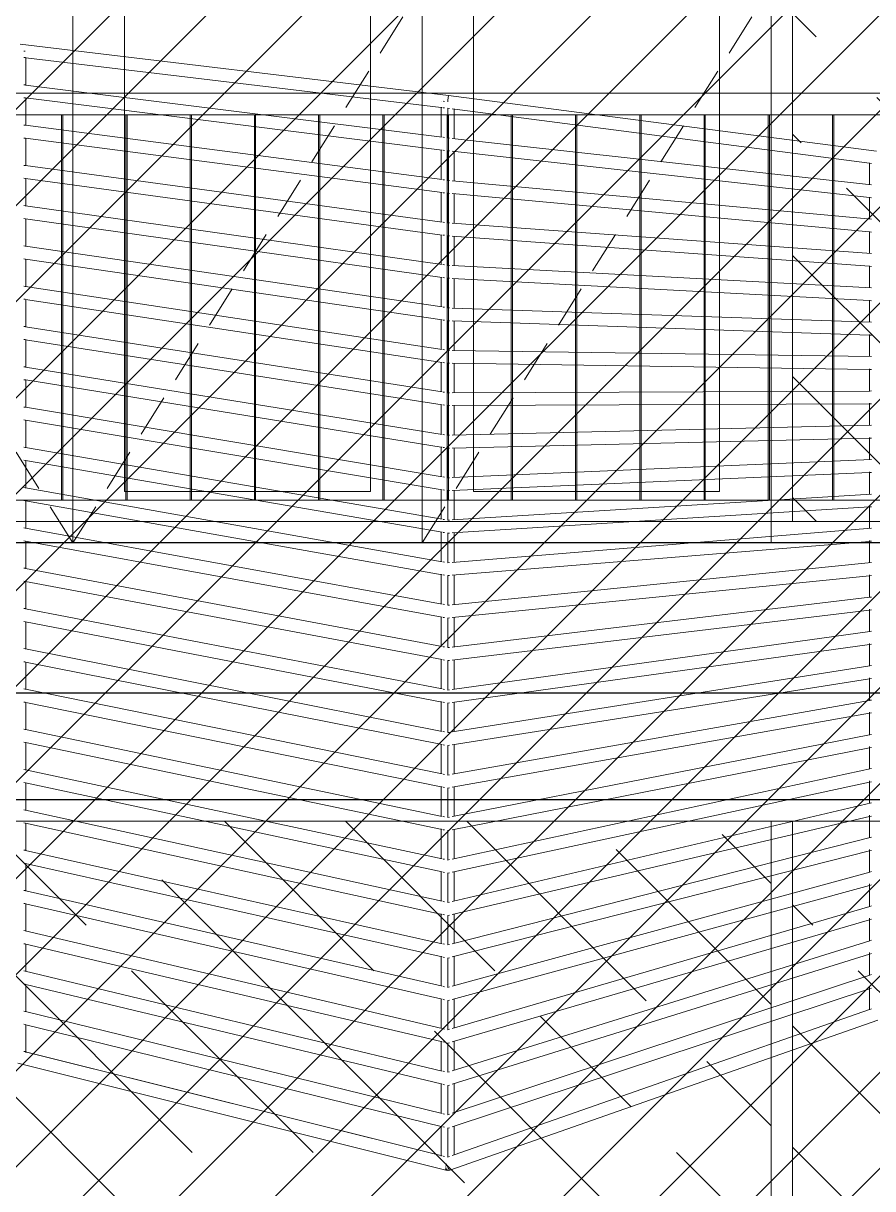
# Model space of a CAD drawing. Header units: millimetres. Extents: x 886808 to 1650903, y -1008069 to 230892.
# Drawn here: x 1039531 to 1041514, y -356518 to -353797 of the extents above; entities that cross this region are included whole.
import ezdxf

# ---------------------------------------------------------------- set-up
doc = ezdxf.new("R2010")
doc.units = ezdxf.units.MM
for name, pattern in [('ACAD_ISO07W100', [3, 0, -3]), ('CENTER', [2, 1.25, -0.25, 0.25, -0.25]), ('DASHED', [0.75, 0.5, -0.25])]:
    doc.linetypes.add(name, pattern=pattern)
doc.layers.get('0').update_dxf_attribs({"lineweight": 0})
for name, color, linetype, lineweight in [('0.NETMANHNHAT-0.05', 251, 'Continuous', 0), ('03- Net Cua- 153', 153, 'Continuous', 9), ('06- Dim- 250', 250, 'Continuous', 0), ('8l NET TO', 8, 'Continuous', 9), ('A-Wall', 113, 'Continuous', 30), ('A_Dim', 8, 'Continuous', 5), ('M-HVAC-CDFF', 50, 'Continuous', 5)]:
    doc.layers.add(name, color=color, linetype=linetype, lineweight=lineweight)

# ---------------------------------------------------------------- blocks, each defined once
blk = doc.blocks.new('Air Terminals 4 - Air Terminals 4-6275953-MẶT ĐỨNG TRỤC A-H')
at = {"layer": 'M-HVAC-CDFF'}
for p, q in [((1200, 4200), (26700, 4200)), ((26700, 4150), (1200, 4150))]:
    blk.add_line(p, q, dxfattribs=at)
blk = doc.blocks.new('A$C62D649C3')
at = {"transparency": 33554636}
for p, q in [((24301.9, 5814.9), (25301.9, 5694.9)), ((24310.7, 5798.7), (24313.1, 5798.4)), ((24310.7, 5798.7), (24313.1, 5798.4)), ((24312.3, 5798.5), (24312.2, 5798.5)), ((24310.7, 5783.6), (24313.1, 5783.3)), ((24314.6, 5783.2), (24315.1, 5783.1)), ((24315.1, 5783.1), (24315.1, 5783.5)), ((24315.1, 5719.2), (24315.1, 5783.1)), ((24315.1, 5783.1), (25285.1, 5666.7)), ((24310.7, 5719.8), (24313.1, 5719.5)), ((24314.6, 5719.3), (25287.1, 5597.5)), ((24310.7, 5689.6), (24313.1, 5689.3)), ((24314.6, 5689.1), (25287.1, 5567.3)), ((24315.1, 5689), (24315.1, 5689.3)), ((24315.1, 5625.2), (24315.1, 5689)), ((25300.5, 5683.8), (25301.8, 5694.8)), ((25300.6, 5683.8), (25302, 5694.9)), ((25301.8, 5694.8), (25301.9, 5694.9)), ((25301.9, 5694.8), (25301.8, 5694.8)), ((25301.9, 5694.9), (25301.9, 5694.9)), ((25302, 5694.9), (25301.9, 5694.9)), ((25302, 5694.9), (26301.6, 5564.9)), ((25285.1, 5666.7), (25285.1, 5667.1)), ((25285.1, 5597.8), (25285.1, 5666.7)), ((25285.1, 5666.7), (25287.1, 5666.5)), ((25286.7, 5681.6), (25286.7, 5681.6)), ((25289.5, 5681.3), (25292.6, 5680.9)), ((25289.5, 5681.3), (25292.6, 5680.9)), ((25289.5, 5666.2), (25292.6, 5665.8)), ((25299.8, 5683.6), (25300.1, 5683.6)), ((25300.1, 5683.6), (25300.3, 5683.6)), ((25300.5, 5683.6), (25300.1, 5680)), ((25300.1, 5595.9), (25300.1, 5665.4)), ((25300.1, 5664.9), (25303.9, 5664.4)), ((25300.1, 5595.9), (25300.1, 5664.9)), ((25300.5, 5683.6), (25300.5, 5683.8)), ((25300.6, 5683.8), (25300.5, 5683.8)), ((25300.5, 5683.6), (25300.5, 5683.6)), ((25310.7, 5663.5), (26285.1, 5536.8)), ((25315.1, 5662.9), (25315.1, 5663.5)), ((25315.1, 5594.2), (25315.1, 5662.9)), ((24313.1, 5625.4), (24310.7, 5625.7)), ((25287.1, 5498.4), (24314.6, 5625.2)), ((24313.1, 5595.2), (24310.7, 5595.5)), ((25287.1, 5468.2), (24314.6, 5595)), ((24315.1, 5594.9), (24315.1, 5595.3)), ((24315.1, 5531.1), (24315.1, 5594.9)), ((25289.5, 5597.2), (25292.6, 5596.8)), ((25300.1, 5595.9), (25301.8, 5595.7)), ((25301.8, 5595.7), (25303.9, 5595.4)), ((25310.7, 5594.7), (26289.5, 5486.2)), ((25285.1, 5567.6), (25285.1, 5568)), ((25285.1, 5498.7), (25285.1, 5567.6)), ((25289.5, 5567), (25292.6, 5566.7)), ((25300.1, 5496.7), (25300.1, 5566.2)), ((25300.1, 5496.7), (25300.1, 5566)), ((25300.1, 5565.7), (25303.9, 5565.3)), ((25310.7, 5564.6), (26285.1, 5456.6)), ((25315.1, 5564.1), (25315.1, 5564.7)), ((25315.1, 5495.3), (25315.1, 5564.1)), ((24310.7, 5531.7), (24313.1, 5531.4)), ((24314.6, 5531.2), (25287.1, 5399.3)), ((26285.1, 5486.7), (26285.1, 5537.8)), ((26285.6, 5536.8), (26289.5, 5536.3)), ((24310.7, 5501.4), (24313.1, 5501.1)), ((24314.6, 5500.9), (25287.1, 5369)), ((24315.1, 5500.8), (24315.1, 5501.2)), ((24315.1, 5437), (24315.1, 5500.8)), ((25292.6, 5497.7), (25289.5, 5498.1)), ((25301.7, 5496.5), (25300.1, 5496.7)), ((25303.9, 5496.3), (25301.7, 5496.5)), ((26289.5, 5406), (25310.7, 5495.7)), ((25285.1, 5468.4), (25285.1, 5468.9)), ((25285.1, 5399.6), (25285.1, 5468.4)), ((25292.6, 5467.5), (25289.5, 5467.9)), ((25300.1, 5397.5), (25300.1, 5467)), ((25303.9, 5466.2), (25300.1, 5466.5)), ((25300.1, 5397.5), (25300.1, 5466.5)), ((26285.1, 5376.3), (25310.7, 5465.6)), ((25315.1, 5465.2), (25315.1, 5465.7)), ((25315.1, 5396.4), (25315.1, 5465.2)), ((26285.1, 5406.4), (26285.1, 5457.6)), ((26285.6, 5456.5), (26289.5, 5456.1)), ((24310.7, 5437.7), (24313.1, 5437.3)), ((24314.6, 5437.1), (25287.1, 5300.2)), ((24310.7, 5407.4), (24313.1, 5407)), ((24314.6, 5406.8), (25287.1, 5269.9)), ((24315.1, 5406.7), (24315.1, 5407.1)), ((24315.1, 5343), (24315.1, 5406.7)), ((25289.5, 5399), (25292.6, 5398.6)), ((25300.1, 5397.5), (25301.6, 5397.3)), ((25301.6, 5397.3), (25303.9, 5397.2)), ((25310.7, 5396.7), (26289.5, 5325.8)), ((25285.1, 5369.3), (25285.1, 5369.7)), ((25285.1, 5300.5), (25285.1, 5369.3)), ((25289.5, 5368.7), (25292.6, 5368.3)), ((25300.1, 5298.3), (25300.1, 5367.8)), ((25300.1, 5367.4), (25303.9, 5367.1)), ((25300.1, 5298.3), (25300.1, 5367.4)), ((25310.7, 5366.6), (26285.1, 5296)), ((25315.1, 5366.3), (25315.1, 5366.7)), ((25315.1, 5297.4), (25315.1, 5366.3)), ((26285.1, 5326.1), (26285.1, 5377.4)), ((26289.5, 5375.9), (26285.6, 5376.3)), ((24310.7, 5343.6), (24313.1, 5343.2)), ((24314.6, 5343), (25287.1, 5201)), ((24310.7, 5313.3), (24313.1, 5313)), ((24314.6, 5312.7), (25287.1, 5170.8)), ((24315.1, 5312.7), (24315.1, 5313)), ((24315.1, 5248.9), (24315.1, 5312.7)), ((25289.5, 5299.8), (25292.6, 5299.4)), ((25300.1, 5298.3), (25301.5, 5298.1)), ((25301.5, 5298.1), (25303.9, 5298)), ((25310.7, 5297.7), (26289.5, 5245.6)), ((26285.1, 5245.8), (26285.1, 5297.2)), ((26285.6, 5296), (26289.5, 5295.7)), ((25285.1, 5270.2), (25285.1, 5270.7)), ((25285.1, 5201.3), (25285.1, 5270.2)), ((25289.5, 5269.5), (25292.6, 5269.1)), ((25300.1, 5199.1), (25300.1, 5268.7)), ((25300.1, 5268.2), (25303.9, 5268)), ((25300.1, 5199.1), (25300.1, 5268.2)), ((25310.7, 5267.6), (26285.1, 5215.8)), ((25315.1, 5267.4), (25315.1, 5267.8)), ((25315.1, 5198.5), (25315.1, 5267.4)), ((24310.7, 5249.5), (24313.1, 5249.2)), ((24314.6, 5248.9), (25287.1, 5101.9)), ((24310.7, 5219.3), (24313.1, 5218.9)), ((24314.6, 5218.7), (25287.1, 5071.6)), ((24315.1, 5218.6), (24315.1, 5218.8)), ((24315.1, 5154.8), (24315.1, 5218.6)), ((25289.5, 5200.7), (25292.6, 5200.2)), ((25300.1, 5199.1), (25301.4, 5198.9)), ((25301.4, 5198.9), (25303.9, 5198.9)), ((25310.7, 5198.6), (26289.5, 5165.3)), ((26285.1, 5165.5), (26285.1, 5217)), ((26285.6, 5215.8), (26289.5, 5215.5)), ((25285.1, 5171), (25285.1, 5171.6)), ((25285.1, 5102.2), (25285.1, 5171)), ((25289.5, 5170.4), (25292.6, 5170)), ((24310.7, 5155.4), (24313.1, 5155.1)), ((24314.6, 5154.8), (25287.1, 5002.7)), ((25300.1, 5099.9), (25300.1, 5169.5)), ((25300.1, 5169), (25303.9, 5168.9)), ((25300.1, 5099.9), (25300.1, 5169)), ((25310.7, 5168.7), (26285.1, 5135.5)), ((25315.1, 5168.5), (25315.1, 5168.9)), ((25315.1, 5099.5), (25315.1, 5168.5)), ((24310.7, 5125.2), (24313.1, 5124.9)), ((24314.6, 5124.6), (25287.1, 4972.5)), ((24315.1, 5124.6), (24315.1, 5124.7)), ((24315.1, 5060.6), (24315.1, 5124.6)), ((26285.1, 5085.2), (26285.1, 5136.9)), ((26285.6, 5135.5), (26289.5, 5135.4)), ((25289.5, 5101.5), (25292.6, 5101.1)), ((25300.1, 5099.9), (25301.4, 5099.7)), ((25301.4, 5099.7), (25303.9, 5099.7)), ((25310.7, 5099.6), (26289.5, 5085.1)), ((24310.7, 5061.4), (24313.1, 5061)), ((25285.1, 5071.9), (25285.1, 5072.5)), ((25285.1, 5003), (25285.1, 5071.9)), ((25289.5, 5071.3), (25292.6, 5070.8)), ((25300.1, 5000.7), (25300.1, 5070.4)), ((25300.1, 5069.9), (25303.9, 5069.8)), ((25300.1, 5000.7), (25300.1, 5069.9)), ((25310.7, 5069.7), (26285.1, 5055.3)), ((25315.1, 5069.6), (25315.1, 5070)), ((25315.1, 5000.6), (25315.1, 5069.6)), ((24314.2, 5060.8), (25287.1, 4903.6)), ((26285.1, 5004.8), (26285.1, 5056.6)), ((26285.6, 5055.3), (26289.5, 5055.2)), ((24310.7, 5031.2), (24313.1, 5030.8)), ((24314.6, 5030.6), (24315.1, 5030.5)), ((24315.1, 4966.6), (24315.1, 5030.5)), ((24315.1, 5030.5), (25285.1, 4873.8)), ((25289.5, 5002.4), (25292.6, 5001.9)), ((25300.1, 5000.7), (25301.3, 5000.5)), ((25301.3, 5000.5), (25303.9, 5000.5)), ((25310.7, 5000.5), (26285.5, 5004.8)), ((26285.6, 5004.8), (26289.5, 5004.9)), ((24310.7, 4967.4), (24313.1, 4967)), ((24314.3, 4966.8), (25287.1, 4804.5)), ((25285.1, 4972.8), (25285.1, 4973.4)), ((25285.1, 4903.9), (25285.1, 4972.8)), ((25289.5, 4972.2), (25292.6, 4971.7)), ((25300.1, 4901.5), (25300.1, 4971.2)), ((25300.1, 4970.7), (25303.9, 4970.7)), ((25300.1, 4901.5), (25300.1, 4970.7)), ((25310.7, 4970.7), (26285.1, 4975)), ((25315.1, 4970.8), (25315.1, 4971)), ((25315.1, 4901.7), (25315.1, 4970.8)), ((26285.1, 4924.5), (26285.1, 4976.4)), ((26285.6, 4975), (26289.5, 4975.1)), ((24310.7, 4937.1), (24313.1, 4936.7)), ((24314.6, 4936.5), (25287.1, 4774.2)), ((24315.1, 4872.6), (24315.1, 4936.5)), ((25289.5, 4903.2), (25292.6, 4902.7)), ((25300.1, 4901.5), (25301, 4901.3)), ((25301, 4901.3), (25303.9, 4901.4)), ((25310.7, 4901.6), (26289.5, 4924.7)), ((24310.7, 4873.4), (24313.1, 4872.9)), ((24314.4, 4872.7), (25287.1, 4705.4)), ((25285.1, 4873.8), (25285.1, 4874.3)), ((25285.1, 4804.8), (25285.1, 4873.8)), ((25285.1, 4873.8), (25287.1, 4873.4)), ((25289.5, 4873), (25292.6, 4872.5)), ((25300.1, 4802.3), (25300.1, 4872)), ((25300.1, 4871.5), (25303.9, 4871.6)), ((25300.1, 4802.3), (25300.1, 4871.5)), ((25310.7, 4871.7), (26285.1, 4894.7)), ((25315.1, 4871.9), (25315.1, 4872)), ((25315.1, 4802.8), (25315.1, 4871.9)), ((26285.1, 4844.3), (26285.1, 4896.2)), ((26285.6, 4894.8), (26289.5, 4894.8)), ((25310.7, 4802.6), (26289.5, 4844.5)), ((24310.7, 4843), (24313.1, 4842.6)), ((24314.6, 4842.3), (25287.1, 4675.1)), ((24315.1, 4842.2), (24315.1, 4842.4)), ((24315.1, 4778.6), (24315.1, 4842.2)), ((25289.5, 4804.1), (25292.6, 4803.6)), ((25300.1, 4802.3), (25300.9, 4802.2)), ((25300.9, 4802.2), (25303.9, 4802.3)), ((25310.7, 4772.7), (26285.1, 4814.4)), ((26285.1, 4764.1), (26285.1, 4816)), ((26285.6, 4814.4), (26289.5, 4814.6)), ((24310.7, 4779.3), (24313.1, 4778.9)), ((24314.5, 4778.7), (25287.1, 4606.3)), ((25285.1, 4774.6), (25285.1, 4775.1)), ((25285.1, 4705.8), (25285.1, 4774.6)), ((25289.5, 4773.8), (25292.6, 4773.3)), ((25300.1, 4703.2), (25300.1, 4772.7)), ((25300.1, 4772.2), (25303.9, 4772.4)), ((25300.1, 4703.2), (25300.1, 4772.2)), ((25310.7, 4703.7), (26289.5, 4764.3)), ((25315.1, 4772.9), (25315.1, 4773.1)), ((25315.1, 4703.9), (25315.1, 4772.9)), ((24310.7, 4748.9), (24313.1, 4748.5)), ((24314.6, 4748.2), (25287.1, 4575.9)), ((24315.1, 4748.1), (24315.1, 4748.3)), ((24315.1, 4684.5), (24315.1, 4748.1)), ((26285.1, 4683.8), (26285.1, 4735.8)), ((25310.7, 4673.7), (26285.1, 4734.1)), ((26285.6, 4734.1), (26289.5, 4734.3)), ((24310.7, 4685.3), (24313.1, 4684.9)), ((24314.6, 4684.6), (25287.1, 4507.2)), ((25289.5, 4705), (25292.6, 4704.5)), ((25300.1, 4703.2), (25300.8, 4703.1)), ((25300.8, 4703.1), (25303.9, 4703.2)), ((25310.7, 4604.7), (26289.5, 4684.2)), ((24310.7, 4654.8), (24313.1, 4654.4)), ((24314.6, 4654.1), (25287.1, 4476.7)), ((24315.1, 4654), (24315.1, 4654.2)), ((24315.1, 4590.4), (24315.1, 4654)), ((25285.1, 4675.4), (25285.1, 4676)), ((25285.1, 4606.7), (25285.1, 4675.4)), ((25289.5, 4674.6), (25292.6, 4674.1)), ((25300.1, 4604), (25300.1, 4673.5)), ((25300.1, 4673), (25303.9, 4673.2)), ((25300.1, 4604), (25300.1, 4673)), ((25310.7, 4574.6), (26285.1, 4653.7)), ((25315.1, 4673.9), (25315.1, 4674.2)), ((25315.1, 4605.1), (25315.1, 4673.9)), ((26285.1, 4603.6), (26285.1, 4655.6)), ((26285.6, 4653.8), (26289.5, 4654.1)), ((25289.5, 4605.9), (25292.6, 4605.3)), ((25300.1, 4604), (25300.7, 4603.9)), ((25300.7, 4603.9), (25303.9, 4604.2)), ((25310.7, 4505.7), (26289.5, 4604)), ((24310.7, 4591.3), (24313.1, 4590.8)), ((24314.6, 4590.5), (25287.1, 4408.1)), ((25285.1, 4576.2), (25285.1, 4576.9)), ((25285.1, 4507.6), (25285.1, 4576.2)), ((25289.5, 4575.5), (25292.6, 4574.9)), ((25300.1, 4504.8), (25300.1, 4574.2)), ((25300.1, 4573.8), (25303.9, 4574.1)), ((25300.1, 4504.8), (25300.1, 4573.8)), ((25310.7, 4475.6), (26285.1, 4573.4)), ((25315.1, 4575), (25315.1, 4575.2)), ((25315.1, 4506.2), (25315.1, 4575)), ((26285.1, 4573.4), (26285.1, 4575.4)), ((26285.1, 4523.3), (26285.1, 4573.4)), ((26285.6, 4573.5), (26289.5, 4573.9)), ((24310.7, 4560.7), (24313.1, 4560.3)), ((24314.6, 4560), (25287.1, 4377.6)), ((24315.1, 4559.9), (24315.1, 4560.1)), ((24315.1, 4496.4), (24315.1, 4559.9)), ((25310.7, 4406.8), (26285.5, 4523.4)), ((26285.6, 4523.4), (26289.5, 4523.8)), ((24310.7, 4497.2), (24313.1, 4496.8)), ((24314.6, 4496.5), (25287.1, 4309)), ((25289.5, 4506.8), (25292.6, 4506.2)), ((25300.1, 4504.8), (25300.7, 4504.7)), ((25300.7, 4504.7), (25303.9, 4505.1)), ((25310.7, 4376.6), (26285.1, 4493.1)), ((26285.1, 4443), (26285.1, 4495.3)), ((26285.6, 4493.2), (26289.5, 4493.6)), ((24310.7, 4466.7), (24313.1, 4466.2)), ((24314.6, 4465.9), (25287.1, 4278.4)), ((24315.1, 4465.8), (24315.1, 4466)), ((24315.1, 4402.3), (24315.1, 4465.8)), ((25285.1, 4477.1), (25285.1, 4477.7)), ((25285.1, 4408.5), (25285.1, 4477.1)), ((25289.5, 4476.3), (25292.6, 4475.7)), ((25300.1, 4405.7), (25300.1, 4475)), ((25300.1, 4474.5), (25303.9, 4474.9)), ((25300.1, 4405.7), (25300.1, 4474.5)), ((25315.1, 4476), (25315.1, 4476.3)), ((25315.1, 4407.3), (25315.1, 4476)), ((25310.7, 4307.8), (26285.4, 4443.1)), ((26285.6, 4443.1), (26289.5, 4443.7)), ((25310.7, 4277.5), (26285.1, 4412.8)), ((26285.1, 4362.8), (26285.1, 4415.1)), ((26285.6, 4412.9), (26289.5, 4413.4)), ((24310.7, 4403.2), (24313.1, 4402.7)), ((24314.6, 4402.4), (25287.1, 4209.9)), ((25289.5, 4407.7), (25292.6, 4407.1)), ((25300.1, 4405.7), (25300.6, 4405.6)), ((25300.6, 4405.6), (25303.9, 4406)), ((24310.7, 4372.6), (24313.1, 4372.1)), ((24314.6, 4371.8), (25287.1, 4179.3)), ((24315.1, 4371.7), (24315.1, 4371.8)), ((24315.1, 4308.2), (24315.1, 4371.7)), ((25285.1, 4378), (25285.1, 4378.6)), ((25285.1, 4309.4), (25285.1, 4378)), ((25289.5, 4377.1), (25292.6, 4376.5)), ((25300.1, 4375.3), (25303.9, 4375.8)), ((25300.1, 4306.5), (25300.1, 4375.8)), ((25300.1, 4306.5), (25300.1, 4375.3)), ((25310.7, 4208.8), (26285.4, 4362.8)), ((25315.1, 4377.1), (25315.1, 4377.3)), ((25315.1, 4308.4), (25315.1, 4377.1)), ((26285.6, 4362.9), (26289.5, 4363.5)), ((25310.7, 4178.5), (26285.1, 4332.5)), ((26285.1, 4282.5), (26285.1, 4334.9)), ((26285.6, 4332.6), (26289.5, 4333.2)), ((24310.7, 4309.1), (24313.1, 4308.6)), ((24314.6, 4308.3), (25287.1, 4110.7)), ((25289.5, 4308.5), (25292.6, 4307.9)), ((25300.1, 4306.5), (25300.5, 4306.4)), ((25300.5, 4306.4), (25303.9, 4306.9)), ((24310.7, 4278.6), (24313.1, 4278.1)), ((24314.6, 4277.8), (24315.1, 4277.7)), ((24315.1, 4214.2), (24315.1, 4277.7)), ((24315.1, 4277.7), (25285.1, 4080.6)), ((25285.1, 4278.8), (25285.1, 4279.5)), ((25285.1, 4210.3), (25285.1, 4278.8)), ((25289.5, 4278), (25292.6, 4277.4)), ((25300.1, 4276.1), (25303.9, 4276.6)), ((25300.1, 4207.3), (25300.1, 4276.6)), ((25300.1, 4207.3), (25300.1, 4276.1)), ((25310.7, 4109.8), (26285.3, 4282.5)), ((25315.1, 4278.2), (25315.1, 4278.3)), ((25315.1, 4209.5), (25315.1, 4278.2)), ((26285.6, 4282.6), (26289.5, 4283.3)), ((25310.7, 4079.5), (26285.1, 4252.2)), ((26285.1, 4202.2), (26285.1, 4254.7)), ((26285.6, 4252.3), (26289.5, 4253)), ((24310.7, 4215.1), (24313.1, 4214.6)), ((24314.6, 4214.3), (25287.1, 4011.6)), ((25289.5, 4209.4), (25292.6, 4208.8)), ((25300.1, 4207.3), (25300.5, 4207.2)), ((25300.5, 4207.2), (25303.9, 4207.8)), ((25315.1, 4011.7), (26285.1, 4202.2)), ((26285.1, 4202.2), (26285.2, 4202.3)), ((26285.6, 4202.3), (26289.5, 4203.1)), ((24310.7, 4184.5), (24313.1, 4184)), ((24314.6, 4183.7), (25287.1, 3981)), ((24315.1, 4120.1), (24315.1, 4183.6)), ((25285.1, 4179.7), (25285.1, 4180.3)), ((25285.1, 4111.1), (25285.1, 4179.7)), ((25289.5, 4178.8), (25292.6, 4178.2)), ((25300.1, 4176.9), (25303.9, 4177.5)), ((25300.1, 4108.1), (25300.1, 4177.4)), ((25300.1, 4108.1), (25300.1, 4176.9)), ((25310.7, 3980.5), (26285.1, 4171.9)), ((25315.1, 4179.2), (25315.1, 4179.3)), ((25315.1, 4110.6), (25315.1, 4179.2)), ((26285.1, 4122), (26285.1, 4174.6)), ((26285.6, 4172), (26289.5, 4172.7)), ((24310.7, 4121), (24313.1, 4120.5)), ((24314.6, 4120.2), (25287.1, 3912.5)), ((25289.5, 4110.2), (25292.6, 4109.6)), ((25310.7, 3911.9), (26289.5, 4123)), ((24310.7, 4090.5), (24313.1, 4089.9)), ((24314.6, 4089.6), (25287.1, 3881.9)), ((24315.1, 4026), (24315.1, 4089.5)), ((25300.1, 4108.1), (25300.4, 4108)), ((25300.4, 4108), (25303.9, 4108.6)), ((25310.7, 3881.4), (26285.1, 4091.5)), ((26285.1, 4041.8), (26285.1, 4094.4)), ((26285.6, 4091.6), (26289.5, 4092.5)), ((25285.1, 4080.6), (25285.1, 4081.2)), ((25285.1, 4012), (25285.1, 4080.6)), ((25285.1, 4080.6), (25287.1, 4080.2)), ((25289.5, 4079.7), (25292.6, 4079)), ((25300.1, 4077.6), (25303.9, 4078.3)), ((25300.1, 4008.9), (25300.1, 4078.2)), ((25300.1, 4008.9), (25300.1, 4077.6)), ((25315.1, 4011.7), (25315.1, 4080.3)), ((25310.7, 3813), (26289.5, 4042.8)), ((24310.7, 4027), (24313.1, 4026.4)), ((24314.6, 4026.1), (25287.1, 3813.3)), ((25289.5, 4011.1), (25292.6, 4010.4)), ((25300.1, 4008.9), (25300.4, 4008.8)), ((25300.4, 4008.8), (25303.9, 4009.5)), ((25310.7, 4010.9), (25315.1, 4011.7)), ((25310.7, 3782.4), (26285.1, 4011.1)), ((26285.1, 3961.6), (26285.1, 4014.2)), ((26285.6, 4011.3), (26289.5, 4012.2)), ((24310.7, 3996.4), (24313.1, 3995.9)), ((24314.6, 3995.6), (25287.1, 3782.8)), ((24315.1, 3931.9), (24315.1, 3995.4)), ((25285.1, 3981.4), (25285.1, 3982.1)), ((25285.1, 3912.9), (25285.1, 3981.4)), ((25289.5, 3980.5), (25292.6, 3979.9)), ((25300.1, 3978.4), (25303.9, 3979.2)), ((25300.1, 3909.7), (25300.1, 3979)), ((25300.1, 3909.7), (25300.1, 3978.4)), ((25315.1, 3912.9), (25315.1, 3981.4)), ((25310.7, 3714.1), (26289.5, 3962.7)), ((24310.7, 3932.9), (24313.1, 3932.4)), ((24314.6, 3932), (25287.1, 3714.2)), ((25310.7, 3683.3), (26285.1, 3930.8)), ((26285.1, 3881.4), (26285.1, 3934.1)), ((26285.6, 3930.9), (26289.5, 3931.9)), ((24310.7, 3902.4), (24313.1, 3901.8)), ((24314.6, 3901.5), (25287.1, 3683.6)), ((24315.1, 3837.8), (24315.1, 3901.4)), ((25289.5, 3911.9), (25292.6, 3911.3)), ((25300.1, 3909.6), (25303.9, 3910.5)), ((25300.1, 3909.7), (25300.2, 3909.7)), ((25285.1, 3882.3), (25285.1, 3883)), ((25285.1, 3813.8), (25285.1, 3882.3)), ((25289.5, 3881.4), (25292.6, 3880.7)), ((25300.1, 3810.5), (25300.1, 3879.8)), ((25300.4, 3879.2), (25300.1, 3879.2)), ((25300.1, 3810.5), (25300.1, 3879.2)), ((25300.4, 3879.2), (25303.9, 3880)), ((25310.7, 3615.2), (26285.5, 3881.6)), ((25315.1, 3814.1), (25315.1, 3882.4)), ((25315.1, 3882.4), (25315.1, 3882.4)), ((26285.6, 3881.6), (26289.5, 3882.6)), ((24310.7, 3838.8), (24313.1, 3838.3)), ((24314.6, 3837.9), (24315.1, 3837.8)), ((24315.1, 3837.8), (25285.1, 3615.5)), ((25310.7, 3584.2), (26285.1, 3850.4)), ((26285.1, 3801.2), (26285.1, 3853.9)), ((26285.6, 3850.5), (26289.5, 3851.6)), ((25289.5, 3812.8), (25292.6, 3812.1)), ((25300.1, 3810.5), (25303.9, 3811.5)), ((24310.7, 3808.3), (24313.1, 3807.8)), ((24314.6, 3807.4), (25287.1, 3584.5)), ((24315.1, 3743.8), (24315.1, 3807.3)), ((25285.1, 3783.2), (25285.1, 3783.9)), ((25285.1, 3714.6), (25285.1, 3783.2)), ((25310.7, 3516.3), (26285.5, 3801.4)), ((25315.1, 3783.4), (25315.1, 3783.5)), ((25315.1, 3715.2), (25315.1, 3783.4)), ((26285.6, 3801.4), (26289.5, 3802.5)), ((25289.5, 3782.2), (25292.6, 3781.6)), ((25300.1, 3711.4), (25300.1, 3780.5)), ((25300.5, 3780), (25300.1, 3780)), ((25300.1, 3711.4), (25300.1, 3780)), ((25300.5, 3780), (25303.9, 3780.8)), ((25310.7, 3485.1), (26285.1, 3770)), ((26285.1, 3721), (26285.1, 3773.8)), ((26285.6, 3770.1), (26289.5, 3771.3)), ((24310.7, 3744.8), (24313.1, 3744.2)), ((24313.8, 3744.1), (25287.1, 3515.9)), ((24310.7, 3714.2), (24313.1, 3713.7)), ((24314.6, 3713.3), (24315.1, 3713.2)), ((24315.1, 3649.7), (24315.1, 3713.2)), ((24315.1, 3713.2), (25285.1, 3485.8)), ((25289.5, 3713.6), (25292.6, 3713)), ((25300.1, 3711.4), (25303.9, 3712.4)), ((25310.7, 3417.4), (26285.4, 3721.1)), ((26285.6, 3721.2), (26289.5, 3722.4)), ((25285.1, 3684.1), (25285.1, 3684.8)), ((25285.1, 3615.5), (25285.1, 3684.1)), ((25289.5, 3683.1), (25292.6, 3682.4)), ((25300.1, 3612.3), (25300.1, 3681.3)), ((25300.5, 3680.7), (25300.1, 3680.7)), ((25300.1, 3612.3), (25300.1, 3680.7)), ((25300.5, 3680.7), (25303.9, 3681.6)), ((25310.7, 3386), (26285.1, 3689.6)), ((25315.1, 3684.4), (25315.1, 3684.5)), ((25315.1, 3616.4), (25315.1, 3684.4)), ((26285.1, 3640.8), (26285.1, 3693.6)), ((26285.6, 3689.8), (26289.5, 3691)), ((24310.7, 3650.8), (24313.1, 3650.2)), ((24313.8, 3650), (25287.1, 3416.8)), ((24310.7, 3620.1), (24313.1, 3619.6)), ((24314.6, 3619.2), (24315.1, 3619.1)), ((25310.7, 3318.5), (26285.4, 3640.9)), ((26285.6, 3641), (26289.5, 3642.3)), ((24315.1, 3619.1), (25285.1, 3386.7)), ((24315.1, 3555.7), (24315.1, 3619.1)), ((25285.1, 3615.5), (25287.1, 3615)), ((25289.5, 3614.5), (25292.6, 3613.8)), ((25300.1, 3612.3), (25303.9, 3613.4)), ((25310.7, 3286.9), (26285.1, 3609.2)), ((26285.1, 3560.6), (26285.1, 3613.5)), ((26285.6, 3609.4), (26289.5, 3610.7)), ((25285.1, 3585), (25285.1, 3585.7)), ((25285.1, 3516.4), (25285.1, 3585)), ((25289.5, 3584), (25292.6, 3583.3)), ((25300.1, 3513.2), (25300.1, 3582)), ((25300.6, 3581.4), (25300.1, 3581.5)), ((25300.1, 3513.2), (25300.1, 3581.5)), ((25300.6, 3581.4), (25303.9, 3582.3)), ((25315.1, 3585.4), (25315.1, 3585.5)), ((25315.1, 3517.6), (25315.1, 3585.4)), ((24310.7, 3556.8), (24313.1, 3556.2)), ((24313.9, 3556), (25287.1, 3317.7)), ((25315.1, 3221.1), (26285.1, 3560.6)), ((26285.1, 3560.6), (26285.4, 3560.8)), ((26285.6, 3560.8), (26289.5, 3562.2)), ((24310.7, 3526), (24313.1, 3525.5)), ((24314.6, 3525.1), (24315.1, 3525)), ((24315.1, 3460.6), (24315.1, 3525)), ((24315.1, 3525), (25285.1, 3287.5)), ((25289.5, 3515.4), (25292.6, 3514.6)), ((25300.1, 3513.2), (25303.9, 3514.4)), ((25305, 3185.8), (26304.8, 3535.8)), ((25285.1, 3485.8), (25285.1, 3486.6)), ((25285.1, 3417.3), (25285.1, 3485.8)), ((25285.1, 3485.8), (25287.1, 3485.4)), ((25289.5, 3484.8), (25292.6, 3484.1)), ((25300.7, 3482.2), (25303.9, 3483.1)), ((25315.1, 3486.4), (25315.1, 3486.5)), ((25315.1, 3418.8), (25315.1, 3486.4)), ((24310.7, 3462.8), (24313.1, 3462.2)), ((24310.7, 3462.7), (24313.1, 3462.1)), ((24313.7, 3461.9), (25287.1, 3218.6)), ((24314.2, 3461.9), (24314.6, 3461.8)), ((24314.6, 3461.8), (25287.1, 3218.7)), ((25300.1, 3414.1), (25300.1, 3482.7)), ((25300.1, 3482.3), (25300.7, 3482.2)), ((25300.1, 3414.1), (25300.1, 3482.3)), ((24296.6, 3435.5), (25296.1, 3185.5)), ((24296.6, 3435.5), (25295.5, 3185.8)), ((25289.5, 3416.3), (25292.6, 3415.5)), ((25300.1, 3414.1), (25303.9, 3415.3)), ((25285.1, 3386.7), (25285.1, 3387.5)), ((25285.1, 3318.2), (25285.1, 3386.7)), ((25285.1, 3386.7), (25287.1, 3386.2)), ((25289.5, 3385.6), (25292.6, 3384.9)), ((25300.1, 3315), (25300.1, 3383.5)), ((25300.1, 3383.1), (25300.8, 3382.9)), ((25300.1, 3315), (25300.1, 3383.1)), ((25300.8, 3382.9), (25303.9, 3383.9)), ((25315.1, 3387.4), (25315.1, 3387.5)), ((25315.1, 3320), (25315.1, 3387.4)), ((25289.5, 3317.2), (25292.6, 3316.4)), ((25300.1, 3315), (25303.9, 3316.3)), ((25285.1, 3287.5), (25285.1, 3288.4)), ((25285.1, 3287.5), (25287.1, 3287)), ((25285.1, 3218.1), (25285.1, 3287.5)), ((25289.5, 3286.4), (25292.6, 3285.7)), ((25300.1, 3215.9), (25300.1, 3284.2)), ((25300.1, 3283.8), (25300.8, 3283.7)), ((25300.1, 3215.9), (25300.1, 3283.8)), ((25300.8, 3283.7), (25303.9, 3284.7)), ((25315.1, 3288.4), (25315.1, 3288.5)), ((25315.1, 3221.1), (25315.1, 3288.4)), ((25289.5, 3218.1), (25292.6, 3217.3)), ((25289.5, 3218), (25292.6, 3217.2)), ((25300.1, 3215.9), (25303.9, 3217.3)), ((25310.7, 3219.6), (25315.1, 3221.1)), ((25294, 3186.4), (25296.2, 3185.5)), ((25295.6, 3190.8), (25295.5, 3189.7)), ((25295.5, 3189.7), (25295.5, 3189.4)), ((25295.5, 3189), (25295.6, 3187.4)), ((25295.5, 3185.8), (25296.4, 3185.6)), ((25295.6, 3187.4), (25295.9, 3185.9)), ((25295.8, 3192.7), (25295.7, 3192.3)), ((25296, 3194), (25295.8, 3192.7)), ((25295.9, 3185.9), (25296.6, 3185.4)), ((25296.3, 3196.2), (25296.2, 3195.7)), ((25296.2, 3185.5), (25296.3, 3185.5)), ((25296.6, 3197.6), (25296.3, 3196.2)), ((25296.3, 3185.5), (25296.4, 3185.4)), ((25296.4, 3185.5), (25297.2, 3188.6)), ((25296.4, 3185.5), (25296.4, 3185.4)), ((25296.4, 3185.4), (25296.5, 3185.5)), ((25296.4, 3185.5), (25296.5, 3185.5)), ((25296.6, 3185.4), (25297.4, 3185.9)), ((25296.6, 3185.5), (25301, 3184.4)), ((25296.6, 3185.5), (25300, 3185)), ((25297.1, 3200), (25297, 3199.5)), ((25297.1, 3200), (25297.3, 3199.5)), ((25297.4, 3185.9), (25298.5, 3187.4)), ((25298, 3197.7), (25298.5, 3196.3)), ((25298.5, 3196.3), (25298.7, 3195.9)), ((25298.5, 3187.4), (25298.8, 3187.9)), ((25299.4, 3194.1), (25299.9, 3192.9)), ((25299.9, 3192.9), (25300.1, 3192.5)), ((25300.8, 3191), (25301.4, 3190)), ((25301, 3184.4), (25304.8, 3185.8)), ((25301.4, 3190), (25301.6, 3189.7)), ((25302.2, 3188.5), (25302.7, 3187.7)), ((25302.7, 3187.7), (25302.9, 3187.5)), ((25303.5, 3186.8), (25303.9, 3186.3)), ((25303.9, 3186.3), (25304, 3186.2)), ((25304.5, 3186), (25304.8, 3185.8)), ((25304.8, 3185.8), (25305, 3185.8))]:
    blk.add_line(p, q, dxfattribs=at)

msp = doc.modelspace()

# ---------------------------------------------------------------- hatches: boundary and pattern name
at = {"layer": 'A_Dim', "transparency": 33554457}
h = msp.add_hatch(dxfattribs=at)
h.set_pattern_fill('ANSI31', color=256, scale=50)
h.paths.add_polyline_path([(1057771.5, -351410.1), (1012052.5, -351410.1), (1012052.5, -360423), (1057771.5, -360423)])
at = {"layer": 'A_Dim', "transparency": 33554534}
h = msp.add_hatch(dxfattribs=at)
h.set_pattern_fill('GOST_WOOD', color=256, scale=100, angle=45)
h.set_pattern_definition([(135, (-719101.95, -236661.1), (424.26407, 424.26407), [1000, -200]), (135, (-718819.1, -236661.1), (424.26407, 424.26407), [600, -150, 300, -150]), (135, (-718465.55, -236731.8), (424.26407, 424.26407), [1000, -200])])
h.paths.add_polyline_path([(1047371.8, -351860.1), (1045951.6, -351860.1), (1046640.2, -352360.1), (1047371.8, -352360.1)])
h.paths.add_polyline_path([(1047371.8, -352410.1), (1045896.7, -352410.1), (1045896.7, -354960.1), (1047371.8, -354960.1)])
h.paths.add_polyline_path([(1044196.9, -352410.1), (1042671.8, -352410.1), (1042671.8, -354960.1), (1044196.9, -354960.1)])
h.paths.add_polyline_path([(1028121.8, -352410.1), (1026796.8, -352410.1), (1026796.8, -354960.1), (1028121.8, -354960.1)])
h.paths.add_polyline_path([(1026746.8, -352410.1), (1025421.8, -352410.1), (1025421.8, -354960.1), (1026746.8, -354960.1)])
h.paths.add_polyline_path([(1021071.8, -352410.1), (1019771.8, -352410.1), (1019771.8, -354960.1), (1021071.8, -354960.1)])
h.paths.add_polyline_path([(1021121.8, -354960.1), (1022421.8, -354960.1), (1022421.8, -352410.1), (1021121.8, -352410.1)])
h.paths.add_polyline_path([(1023771.8, -352410.1), (1022471.8, -352410.1), (1022471.8, -354960.1), (1023771.8, -354960.1)])
h.paths.add_polyline_path([(1025121.8, -352410.1), (1023821.8, -352410.1), (1023821.8, -354960.1), (1025121.8, -354960.1)])
h.paths.add_polyline_path([(1029546.8, -354960.1), (1030871.8, -354960.1), (1030871.8, -352410.1), (1029546.8, -352410.1)])
h.paths.add_polyline_path([(1029496.8, -352410.1), (1028171.8, -352410.1), (1028171.8, -354960.1), (1029496.8, -354960.1)])
h.paths.add_polyline_path([(1031171.8, -352410.1), (1031171.8, -354960.1), (1032216.8, -354960.1), (1032216.8, -352410.1)])
h.paths.add_polyline_path([(1036621.8, -352410.1), (1035576.8, -352410.1), (1035576.8, -354960.1), (1036621.8, -354960.1)])
h.paths.add_polyline_path([(1036921.8, -354960.1), (1037966.8, -354960.1), (1037966.8, -352410.1), (1036921.8, -352410.1)])
h.paths.add_polyline_path([(1041326.8, -354960.1), (1042371.8, -354960.1), (1042371.8, -352410.1), (1041326.8, -352410.1)])
h.paths.add_polyline_path([(1045846.7, -351860.1), (1044246.9, -351860.1), (1044246.9, -352360.1), (1045846.7, -352360.1)])
h.paths.add_polyline_path([(1046257.6, -351860.1), (1045896.7, -351860.1), (1045896.7, -352360.1), (1046640.2, -352360.1)])
h.paths.add_polyline_path([(1044196.9, -351860.1), (1042671.8, -351860.1), (1042671.8, -352360.1), (1044196.9, -352360.1)])
h.paths.add_polyline_path([(1042371.8, -351860.1), (1041326.8, -351860.1), (1041326.8, -352360.1), (1042371.8, -352360.1)])
h.paths.add_polyline_path([(1041276.8, -351860.1), (1038016.8, -351860.1), (1038016.8, -352360.1), (1041276.8, -352360.1)])
h.paths.add_polyline_path([(1037966.8, -351860.1), (1036921.8, -351860.1), (1036921.8, -352360.1), (1037966.8, -352360.1)])
h.paths.add_polyline_path([(1036621.8, -351860.1), (1035576.8, -351860.1), (1035576.8, -352360.1), (1036621.8, -352360.1)])
h.paths.add_polyline_path([(1035526.8, -351860.1), (1032266.8, -351860.1), (1032266.8, -352360.1), (1035526.8, -352360.1)])
h.paths.add_polyline_path([(1032216.8, -351860.1), (1031171.8, -351860.1), (1031171.8, -352360.1), (1032216.8, -352360.1)])
h.paths.add_polyline_path([(1030871.8, -351860.1), (1029546.8, -351860.1), (1029546.8, -352360.1), (1030871.8, -352360.1)])
h.paths.add_polyline_path([(1029496.8, -351860.1), (1028171.8, -351860.1), (1028171.8, -352360.1), (1029496.8, -352360.1)])
h.paths.add_polyline_path([(1028121.8, -351860.1), (1026796.8, -351860.1), (1026796.8, -352360.1), (1028121.8, -352360.1)])
h.paths.add_polyline_path([(1026746.8, -351860.1), (1025421.8, -351860.1), (1025421.8, -352360.1), (1026746.8, -352360.1)])
h.paths.add_polyline_path([(1025121.8, -351860.1), (1023821.8, -351860.1), (1023821.8, -352360.1), (1025121.8, -352360.1)])
h.paths.add_polyline_path([(1023771.8, -351860.1), (1022471.8, -351860.1), (1022471.8, -352360.1), (1023771.8, -352360.1)])
h.paths.add_polyline_path([(1022421.8, -351860.1), (1021121.8, -351860.1), (1021121.8, -352360.1), (1022421.8, -352360.1)])
h.paths.add_polyline_path([(1021071.8, -351860.1), (1019771.8, -351860.1), (1019771.8, -352360.1), (1021071.8, -352360.1)])
h = msp.add_hatch(dxfattribs=at)
h.set_pattern_fill('GOST_WOOD', color=256, scale=100, angle=45)
h.set_pattern_definition([(135, (-400027.74, -219820.46), (424.26407, 424.26407), [1000, -200]), (135, (-399744.9, -219820.46), (424.26407, 424.26407), [600, -150, 300, -150]), (135, (-399391.34, -219891.2), (424.26407, 424.26407), [1000, -200])])
h.paths.add_polyline_path([(1028121.8, -356610.1), (1026796.8, -356610.1), (1026796.8, -359160.1), (1028121.8, -359160.1)])
h.paths.add_polyline_path([(1026746.8, -356610.1), (1025421.8, -356610.1), (1025421.8, -359160.1), (1026746.8, -359160.1)])
h.paths.add_polyline_path([(1021071.8, -356610.1), (1019771.8, -356610.1), (1019771.8, -359160.1), (1021071.8, -359160.1)])
h.paths.add_polyline_path([(1021071.8, -356560.1), (1021071.8, -355660.1), (1019771.8, -355660.1), (1019771.8, -356560.1)])
h.paths.add_polyline_path([(1021121.8, -359160.1), (1022421.8, -359160.1), (1022421.8, -356610.1), (1021121.8, -356610.1)])
h.paths.add_polyline_path([(1022421.8, -356560.1), (1022421.8, -355660.1), (1021121.8, -355660.1), (1021121.8, -356560.1)])
h.paths.add_polyline_path([(1023771.8, -356560.1), (1023771.8, -355660.1), (1022471.8, -355660.1), (1022471.8, -356560.1)])
h.paths.add_polyline_path([(1023771.8, -356610.1), (1022471.8, -356610.1), (1022471.8, -359160.1), (1023771.8, -359160.1)])
h.paths.add_polyline_path([(1025121.8, -356610.1), (1023821.8, -356610.1), (1023821.8, -359160.1), (1025121.8, -359160.1)])
h.paths.add_polyline_path([(1023821.8, -355660.1), (1023821.8, -356560.1), (1025121.8, -356560.1), (1025121.8, -355660.1)])
h.paths.add_polyline_path([(1025421.8, -355660.1), (1025421.8, -356560.1), (1026746.8, -356560.1), (1026746.8, -355660.1)])
h.paths.add_polyline_path([(1026796.8, -355660.1), (1026796.8, -356560.1), (1028121.8, -356560.1), (1028121.8, -355660.1)])
h.paths.add_polyline_path([(1028171.8, -355660.1), (1028171.8, -356560.1), (1029496.8, -356560.1), (1029496.8, -355660.1)])
h.paths.add_polyline_path([(1030871.8, -356560.1), (1030871.8, -355660.1), (1029546.8, -355660.1), (1029546.8, -356560.1)])
h.paths.add_polyline_path([(1029546.8, -359160.1), (1030871.8, -359160.1), (1030871.8, -356610.1), (1029546.8, -356610.1)])
h.paths.add_polyline_path([(1029496.8, -356610.1), (1028171.8, -356610.1), (1028171.8, -359160.1), (1029496.8, -359160.1)])
h.paths.add_polyline_path([(1031171.8, -356610.1), (1031171.8, -359160.1), (1032216.8, -359160.1), (1032216.8, -356610.1)])
h.paths.add_polyline_path([(1031171.8, -355660.1), (1031171.8, -356560.1), (1032216.8, -356560.1), (1032216.8, -355660.1)])
h.paths.add_polyline_path([(1032266.8, -355660.1), (1032266.8, -356560.1), (1035526.8, -356560.1), (1035526.8, -355660.1)])
h.paths.add_polyline_path([(1036621.8, -356560.1), (1036621.8, -355660.1), (1035576.8, -355660.1), (1035576.8, -356560.1)])
h.paths.add_polyline_path([(1036621.8, -356610.1), (1035576.8, -356610.1), (1035576.8, -359160.1), (1036621.8, -359160.1)])
h.paths.add_polyline_path([(1037966.8, -356560.1), (1037966.8, -355660.1), (1036921.8, -355660.1), (1036921.8, -356560.1)])
h.paths.add_polyline_path([(1036921.8, -359160.1), (1037966.8, -359160.1), (1037966.8, -356610.1), (1036921.8, -356610.1)])
h.paths.add_polyline_path([(1041276.8, -356560.1), (1041276.8, -355660.1), (1038016.8, -355660.1), (1038016.8, -356560.1)])
h.paths.add_polyline_path([(1042371.8, -356560.1), (1042371.8, -355660.1), (1041326.8, -355660.1), (1041326.8, -356560.1)])
h.paths.add_polyline_path([(1041326.8, -359160.1), (1042371.8, -359160.1), (1042371.8, -356610.1), (1041326.8, -356610.1)])
h.paths.add_polyline_path([(1045021.8, -356610.1), (1045846.7, -356610.1), (1045846.7, -359210.1), (1045021.8, -359210.1)], flags=16)
h.paths.add_polyline_path([(1045021.8, -356610.1), (1044246.9, -356610.1), (1044246.9, -359210.1), (1045021.8, -359210.1)], flags=16)
h.paths.add_polyline_path([(1042621.8, -359210.1), (1047421.8, -359210.1), (1047421.8, -355610.1), (1042621.8, -355610.1)])

# ---------------------------------------------------------------- linework, layer by layer
at = {"layer": '0.NETMANHNHAT-0.05', "transparency": 33554636}
for p, q in [((1046221.8, -353960.1), (1020721.8, -353960.1)), ((1046221.8, -354010.1), (1020721.8, -354010.1)), ((1039620.3, -354010.1), (1039620.3, -354910.1)), ((1039623.3, -354910.1), (1039623.3, -354010.1)), ((1039770.3, -354010.1), (1039770.3, -354910.1)), ((1039773.3, -354910.1), (1039773.3, -354010.1)), ((1039920.3, -354010.1), (1039920.3, -354910.1)), ((1039923.3, -354910.1), (1039923.3, -354010.1)), ((1040070.3, -354010.1), (1040070.3, -354910.1)), ((1040073.3, -354910.1), (1040073.3, -354010.1)), ((1040220.3, -354010.1), (1040220.3, -354910.1)), ((1040223.3, -354910.1), (1040223.3, -354010.1)), ((1040370.3, -354010.1), (1040370.3, -354910.1)), ((1040373.3, -354910.1), (1040373.3, -354010.1)), ((1040520.3, -354010.1), (1040520.3, -354910.1)), ((1040523.3, -354910.1), (1040523.3, -354010.1)), ((1040670.3, -354010.1), (1040670.3, -354910.1)), ((1040673.3, -354910.1), (1040673.3, -354010.1)), ((1040820.3, -354010.1), (1040820.3, -354910.1)), ((1040823.3, -354910.1), (1040823.3, -354010.1)), ((1040970.3, -354010.1), (1040970.3, -354910.1)), ((1040973.3, -354910.1), (1040973.3, -354010.1)), ((1041120.3, -354010.1), (1041120.3, -354910.1)), ((1041123.3, -354910.1), (1041123.3, -354010.1)), ((1041270.3, -354010.1), (1041270.3, -354910.1)), ((1041273.3, -354910.1), (1041273.3, -354010.1)), ((1041420.3, -354010.1), (1041420.3, -354910.1)), ((1041423.3, -354910.1), (1041423.3, -354010.1)), ((1020721.8, -354910.1), (1046221.8, -354910.1))]:
    msp.add_line(p, q, dxfattribs=at)
at = {"layer": '03- Net Cua- 153', "linetype": 'Continuous', "transparency": 33554636}
for points in [[(1036871.8, -351810.1), (1042421.8, -351810.1), (1042421.8, -355010.1), (1036871.8, -355010.1)], [(1038831.8, -355010.1), (1039646.8, -355010.1), (1039646.8, -352410.1), (1038831.8, -352410.1)], [(1040461.8, -355010.1), (1039646.8, -355010.1), (1039646.8, -352410.1), (1040461.8, -352410.1)], [(1040461.8, -355010.1), (1041276.8, -355010.1), (1041276.8, -352410.1), (1040461.8, -352410.1)], [(1040341.8, -354890.1), (1039766.8, -354890.1), (1039766.8, -352530.1), (1040341.8, -352530.1)], [(1040581.8, -354890.1), (1041156.8, -354890.1), (1041156.8, -352530.1), (1040581.8, -352530.1)], [(1036871.8, -355610.1), (1042421.8, -355610.1), (1042421.8, -359210.1), (1036871.8, -359210.1)], [(1036921.8, -355660.1), (1042371.8, -355660.1), (1042371.8, -359160.1), (1036921.8, -359160.1)]]:
    msp.add_lwpolyline(points, close=True, dxfattribs=at)
msp.add_lwpolyline([(1038016.8, -354960.1), (1036921.8, -354960.1), (1036921.8, -351860.1), (1042371.8, -351860.1), (1042371.8, -354960.1), (1041276.8, -354960.1)], dxfattribs=at)
at = {"layer": '03- Net Cua- 153', "linetype": 'Continuous', "transparency": 33554636, "elevation": 0}
for points in [[(1041326.8, -351860.1), (1041276.8, -351860.1), (1041276.8, -354960.1), (1041326.8, -354960.1)], [(1038016.8, -355010.1), (1041276.8, -355010.1), (1041276.8, -352410.1), (1038016.8, -352410.1)], [(1041326.8, -355660.1), (1041276.8, -355660.1), (1041276.8, -359160.1), (1041326.8, -359160.1)]]:
    msp.add_lwpolyline(points, close=True, dxfattribs=at)
at = {"layer": '06- Dim- 250', "linetype": 'DASHED', "ltscale": 200, "transparency": 33554636}
for points in [[(1039646.8, -355010.1), (1038831.8, -353710.1), (1039646.8, -352410.1)], [(1039646.8, -355010.1), (1040461.8, -353710.1), (1039646.8, -352410.1)], [(1040461.8, -355010.1), (1041276.8, -353710.1), (1040461.8, -352410.1)]]:
    msp.add_lwpolyline(points, dxfattribs=at)
at = {"layer": '8l NET TO', "color": 251, "linetype": 'CENTER', "ltscale": 1000, "true_color": 0x636466, "transparency": 33554636}
msp.add_line((1014412.5, -355010.1), (1058473.3, -355010.1), dxfattribs=at)
at = {"layer": 'A-Wall', "transparency": 33554636}
msp.add_lwpolyline([(1019521.8, -355360.1), (1047421.8, -355360.1), (1047421.8, -355010.1), (1019521.8, -355010.1)], close=True, dxfattribs=at)
msp.add_lwpolyline([(1047421.8, -355610.1), (1019521.8, -355610.1), (1019521.8, -355060.1)], dxfattribs=at)

# ---------------------------------------------------------------- block references
at = {"layer": 'A_Dim', "linetype": 'ACAD_ISO07W100', "transparency": 33554534}
msp.add_blockref('A$C62D649C3', (1015221.7, -359660.1), dxfattribs=at)
at = {"layer": 'M-HVAC-CDFF', "transparency": 33554636}
msp.add_blockref('Air Terminals 4 - Air Terminals 4-6275953-MẶT ĐỨNG TRỤC A-H', (1019521.8, -359160.1), dxfattribs=at)

doc.saveas('drawing.dxf')
